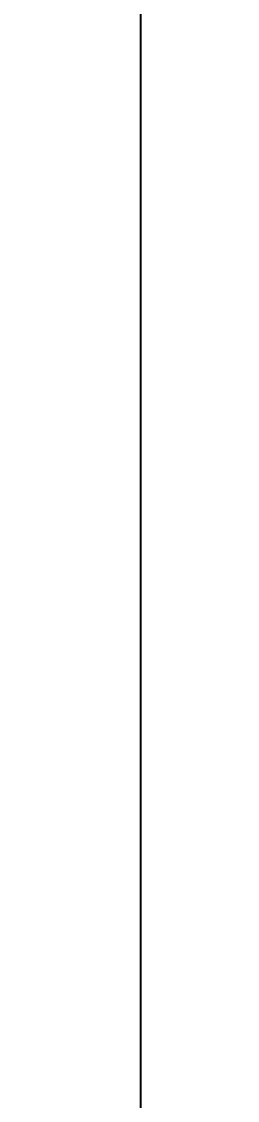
# Model space of a CAD drawing. Header units: millimetres. Extents: x -10496 to -5455, y -188 to 7293.
# Drawn here: x -7043.1 to -7010.7, y 3366.5 to 3528.5 of the extents above; entities that cross this region are included whole.
import ezdxf

# ---------------------------------------------------------------- set-up
doc = ezdxf.new("R2010")
doc.units = ezdxf.units.MM
doc.layers.add('GJC_ölçüler', color=253, linetype='Continuous', lineweight=5)
doc.layers.add('Kıtc-002 Çizgi', color=7, linetype='Continuous')
doc.styles.add('Ölçü50', font='calibri.ttf', dxfattribs={"width": 0.7})
doc.dimstyles.new('olcu-10', dxfattribs={"dimtxt": 15, "dimasz": 1, "dimexe": 1.25, "dimexo": 0.625, "dimgap": 0.5, "dimtad": 1, "dimdec": 0, "dimzin": 9, "dimtxsty": 'Ölçü50', "dimblk": 'ARCHTICK', "dimcen": 2, "dimclrd": 256, "dimclre": 256, "dimclrt": 6, "dimazin": 2, "dimtfac": 1, "dimtdec": 0, "dimtix": 1, "dimtmove": 0, "dimatfit": 3, "dimldrblk": 'ARCHTICK', "dimfxl": 1, "dimlwd": -1, "dimarcsym": 0})

# ---------------------------------------------------------------- blocks, each defined once
blk = doc.blocks.new('_ArchTick')
at = {"layer": 'Kıtc-002 Çizgi', "color": 0, "const_width": 0.15}
blk.add_lwpolyline([(-0.5, -0.5), (0.5, 0.5)], dxfattribs=at)

msp = doc.modelspace()

# ---------------------------------------------------------------- dimensions: what is measured, and where the dimension line sits
at = {"layer": 'GJC_ölçüler'}
msp.add_linear_dim(base=(-7025.21, 4140.1), p1=(-6997.23, 2968.98), p2=(-6997.23, 4140.1), angle=90, dimstyle='olcu-10', dxfattribs=at).render()

doc.saveas('drawing.dxf')
